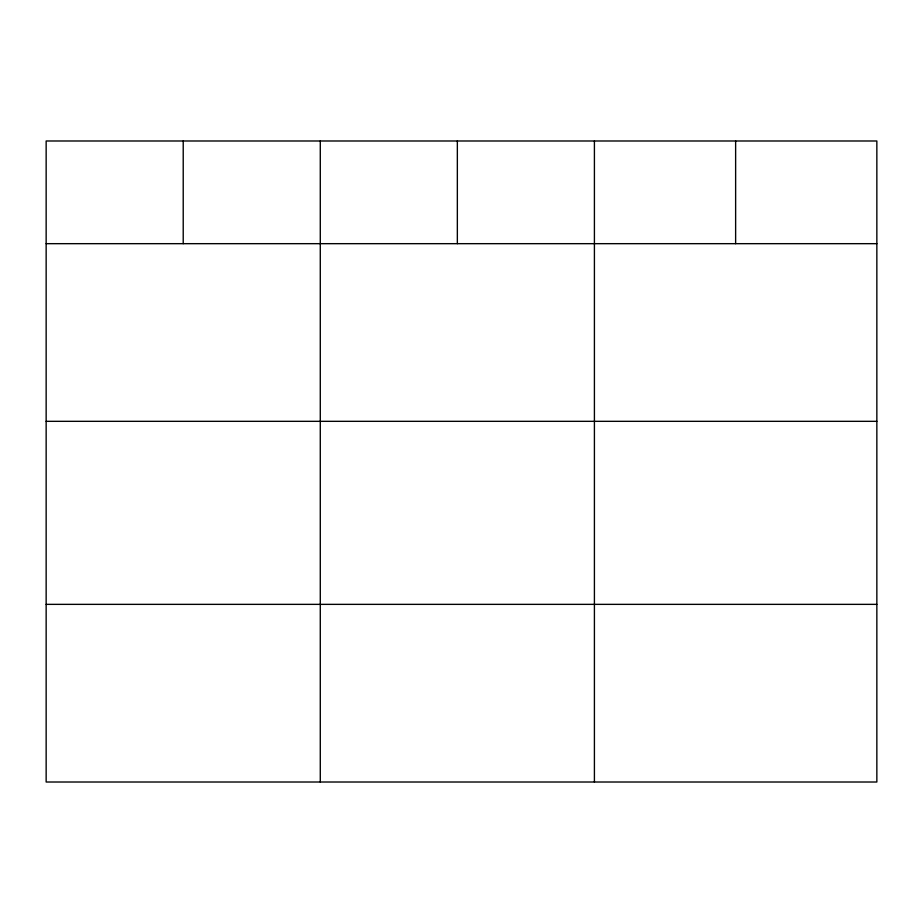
<?xml version="1.0" encoding="UTF-8"?>
<svg xmlns="http://www.w3.org/2000/svg" width="923" height="923" viewBox="0 0 923 923"><rect width="100%" height="100%" fill="white"/><g stroke="black" fill="none" stroke-linecap="round" stroke-linejoin="round"><path stroke-width="1.38" d="M876.85 243.672L876.85 782.012L46.15 782.012L46.15 140.988L876.85 140.988L876.85 243.672L46.15 243.672M46.15 421.326L876.85 421.326M46.15 604.357L876.85 604.357M735.631 140.988L735.631 243.672M594.412 140.988L594.412 782.012M457.346 140.988L457.346 243.672M320.281 140.988L320.281 782.012M183.216 140.988L183.216 243.672"/></g></svg>
